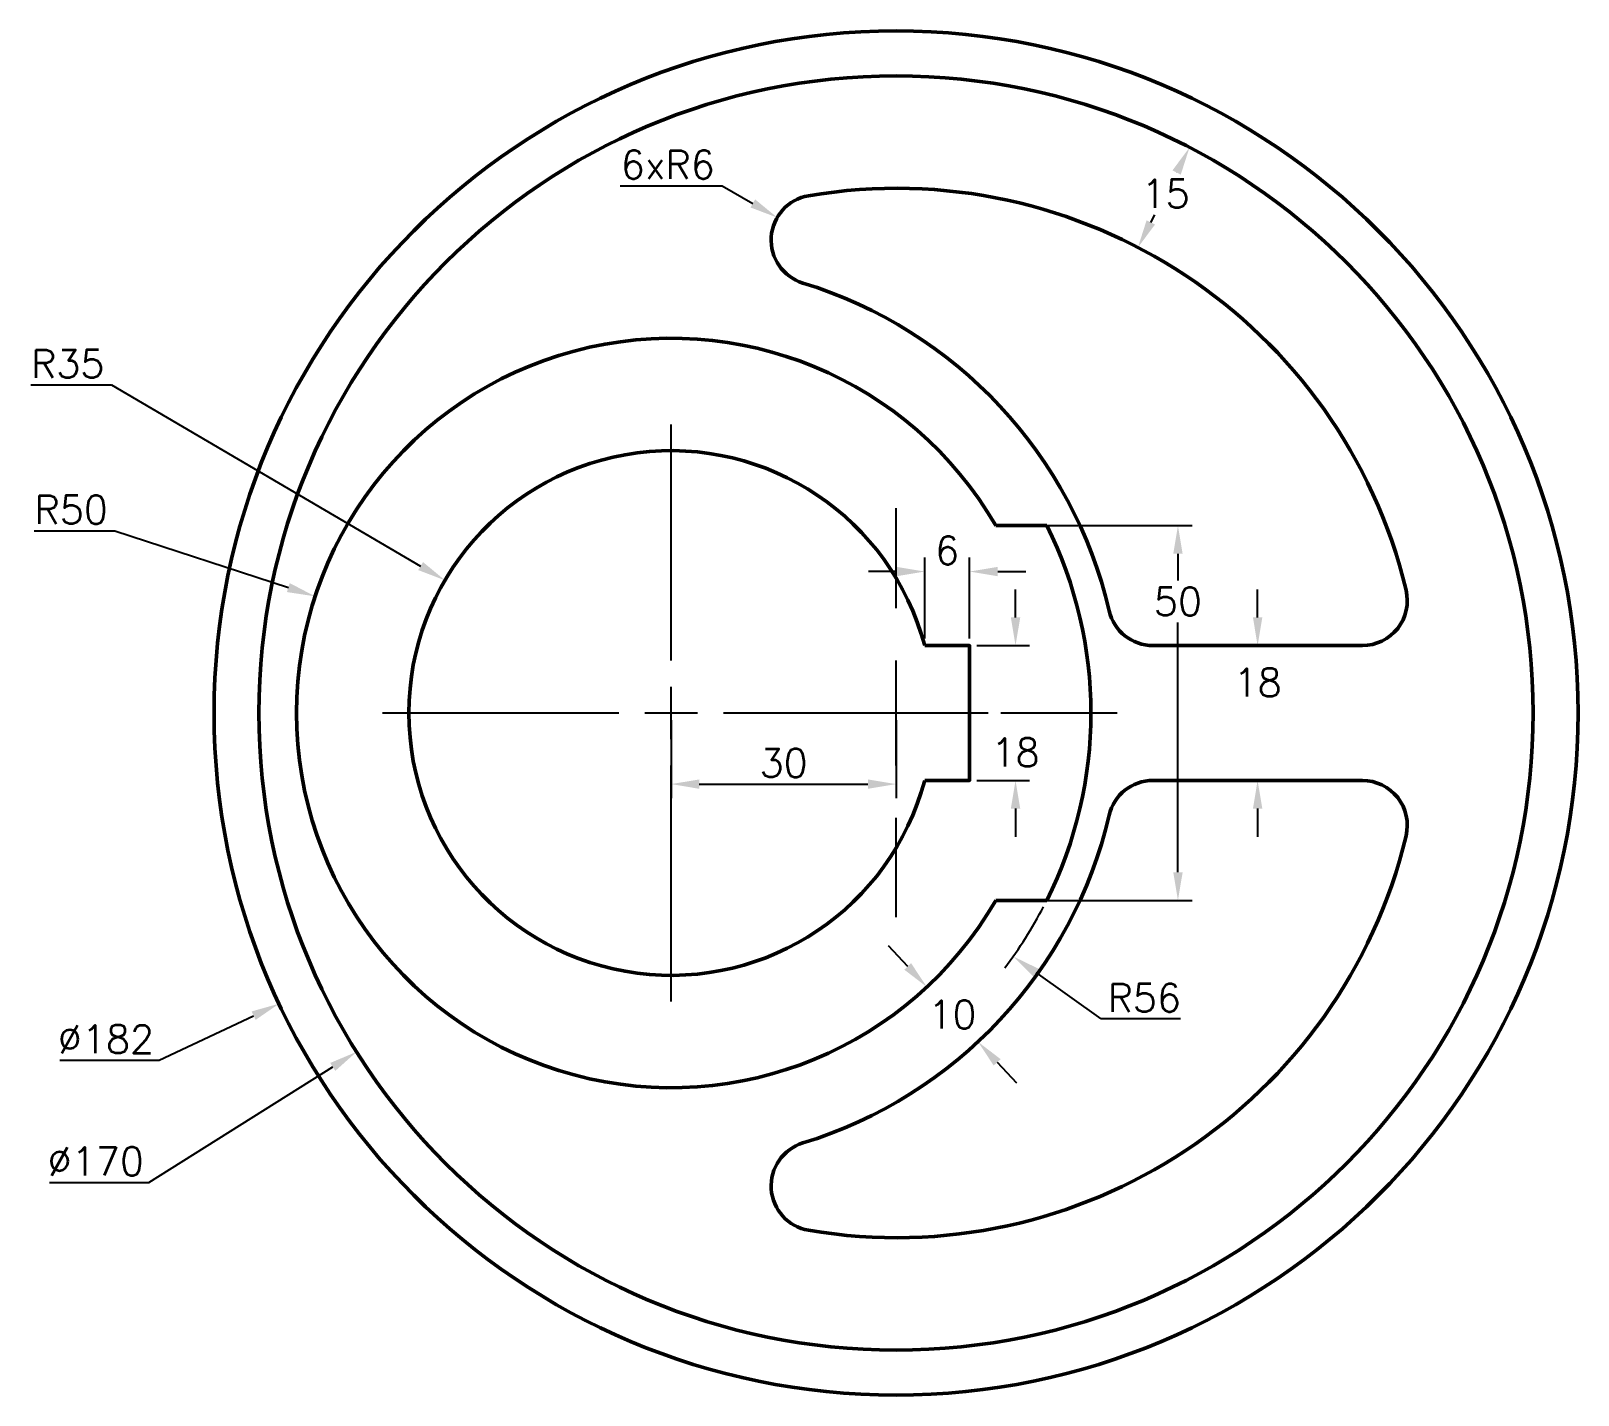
# Model space of a CAD drawing. Header units: millimetres. Extents: x 95 to 302, y 94 to 276.
import ezdxf

# ---------------------------------------------------------------- set-up
doc = ezdxf.new("R2010")
doc.units = ezdxf.units.MM
doc.layers.add('Dim', color=252, linetype='Continuous', transparency=0.4)
doc.styles.get("Standard").update_dxf_attribs({"font": 'simplex.shx'})
doc.dimstyles.new('ISO-25', dxfattribs={"dimscale": 1.5, "dimtxt": 2.5, "dimasz": 2.5, "dimexe": 1.25, "dimexo": 0.625, "dimtad": 1, "dimtih": 1, "dimtoh": 1, "dimtxsty": 'Standard', "dimcen": 0, "dimadec": 0, "dimazin": 0, "dimtfac": 1, "dimtofl": 0, "dimtmove": 0, "dimatfit": 3, "dimfxl": 1, "dimarcsym": 0})

# ---------------------------------------------------------------- blocks, each defined once
blk = doc.blocks.new('*D5')
at = {"layer": 'Defpoints', "color": 0, "lineweight": 50, "transparency": 16777216}
for p in [(220.68, 194.33), (226.8, 194.33), (220.68, 176.33)]:
    blk.add_point(p, dxfattribs=at)
at = {"layer": 'Dim', "color": 0, "lineweight": -2, "transparency": 16777216}
for p, q in [((226.8, 198.08), (226.8, 201.83)), ((221.62, 194.33), (228.68, 194.33)), ((221.62, 176.33), (228.68, 176.33)), ((226.8, 172.58), (226.8, 168.83))]:
    blk.add_line(p, q, dxfattribs=at)
at = {"layer": 'Dim', "color": 0, "lineweight": 50, "transparency": 16777216}
for points in [[(226.18, 198.08), (227.43, 198.08), (226.8, 194.33)], [(226.18, 172.58), (227.43, 172.58), (226.8, 176.33)]]:
    blk.add_solid(points, dxfattribs=at)
at = {"layer": 'Dim', "color": 0, "transparency": 16777216, "insert": (226.8, 180.08), "char_height": 3.75, "attachment_point": 5}
blk.add_mtext('18', dxfattribs=at)
blk = doc.blocks.new('*D6')
at = {"layer": 'Defpoints', "color": 0, "lineweight": 50, "transparency": 16777216}
for p in [(220.68, 204.21), (214.68, 194.33), (220.68, 194.33)]:
    blk.add_point(p, dxfattribs=at)
at = {"layer": 'Dim', "color": 0, "lineweight": -2, "transparency": 16777216}
for p, q in [((214.68, 195.27), (214.68, 206.08)), ((220.68, 195.27), (220.68, 206.08)), ((210.93, 204.21), (207.18, 204.21)), ((224.43, 204.21), (228.18, 204.21))]:
    blk.add_line(p, q, dxfattribs=at)
at = {"layer": 'Dim', "color": 0, "lineweight": 50, "transparency": 16777216}
for points in [[(210.93, 204.83), (210.93, 203.58), (214.68, 204.21)], [(224.43, 204.83), (224.43, 203.58), (220.68, 204.21)]]:
    blk.add_solid(points, dxfattribs=at)
at = {"layer": 'Dim', "color": 0, "transparency": 16777216, "insert": (217.68, 207.02), "char_height": 3.75, "attachment_point": 5}
blk.add_mtext('6', dxfattribs=at)
blk = doc.blocks.new('*D9')
at = {"layer": 'Defpoints', "color": 0, "lineweight": 50, "transparency": 16777216}
for p in [(259.1, 194.33), (259.1, 194.33), (259.1, 176.33)]:
    blk.add_point(p, dxfattribs=at)
at = {"layer": 'Dim', "color": 0, "lineweight": -2, "transparency": 16777216}
for p, q in [((259.1, 198.08), (259.1, 201.83)), ((260.04, 194.33), (260.98, 194.33)), ((260.04, 176.33), (260.98, 176.33)), ((259.1, 172.58), (259.1, 168.83))]:
    blk.add_line(p, q, dxfattribs=at)
at = {"layer": 'Dim', "color": 0, "lineweight": 50, "transparency": 16777216}
for points in [[(258.48, 198.08), (259.73, 198.08), (259.1, 194.33)], [(258.48, 172.58), (259.73, 172.58), (259.1, 176.33)]]:
    blk.add_solid(points, dxfattribs=at)
at = {"layer": 'Dim', "color": 0, "transparency": 16777216, "insert": (259.1, 189.39), "char_height": 3.75, "attachment_point": 5}
blk.add_mtext('18', dxfattribs=at)
blk = doc.blocks.new('*D10')
at = {"layer": 'Defpoints', "color": 0, "lineweight": 50, "transparency": 16777216}
for p in [(227.56, 210.33), (227.56, 160.33), (248.47, 160.33)]:
    blk.add_point(p, dxfattribs=at)
at = {"layer": 'Dim', "color": 0, "lineweight": -2, "transparency": 16777216}
for p, q in [((228.5, 210.33), (250.35, 210.33)), ((248.47, 206.58), (248.47, 203.01)), ((248.47, 164.08), (248.47, 197.39)), ((228.5, 160.33), (250.35, 160.33))]:
    blk.add_line(p, q, dxfattribs=at)
at = {"layer": 'Dim', "color": 0, "lineweight": 50, "transparency": 16777216}
for points in [[(247.85, 206.58), (249.1, 206.58), (248.47, 210.33)], [(247.85, 164.08), (249.1, 164.08), (248.47, 160.33)]]:
    blk.add_solid(points, dxfattribs=at)
at = {"layer": 'Dim', "color": 0, "transparency": 16777216, "insert": (248.47, 200.2), "char_height": 3.75, "attachment_point": 5}
blk.add_mtext('50', dxfattribs=at)
blk = doc.blocks.new('*D11')
at = {"layer": 'Defpoints', "color": 0, "lineweight": 50, "transparency": 16777216}
for p in [(195, 251.44), (200.19, 248.44)]:
    blk.add_point(p, dxfattribs=at)
at = {"layer": 'Dim', "color": 0, "lineweight": -2, "transparency": 16777216}
for p, q in [((174.06, 255.68), (187.68, 255.68)), ((187.68, 255.68), (191.75, 253.32))]:
    blk.add_line(p, q, dxfattribs=at)
at = {"layer": 'Dim', "color": 0, "lineweight": 50, "transparency": 16777216}
blk.add_solid([(192.06, 253.86), (191.44, 252.78), (195, 251.44)], dxfattribs=at)
at = {"layer": 'Dim', "color": 0, "transparency": 16777216, "insert": (180.4, 258.49), "char_height": 3.75, "attachment_point": 5}
blk.add_mtext('6xR6', dxfattribs=at)
blk = doc.blocks.new('*U17')
at = {"layer": 'Dim', "color": 0, "transparency": 16777216}
for p, q in [((0, 7), (0, 38.5)), ((-38.5, 0), (-7, 0)), ((7, 0), (42.28, 0)), ((0, -38.5), (0, -7))]:
    blk.add_line(p, q, dxfattribs=at)
at = {"layer": 'Dim', "color": 0, "linetype": 'Continuous', "transparency": 16777216}
for p, q in [((0, -3.5), (0, 3.5)), ((-3.5, 0), (3.5, 0))]:
    blk.add_line(p, q, dxfattribs=at)
blk = doc.blocks.new('*D18')
at = {"layer": 'Defpoints', "color": 0, "lineweight": 50, "transparency": 16777216}
for p in [(293.18, 224.12), (128.54, 146.55)]:
    blk.add_point(p, dxfattribs=at)
at = {"layer": 'Dim', "color": 0, "lineweight": -2, "transparency": 16777216}
for p, q in [((112.54, 139.01), (125.14, 144.95)), ((99.28, 139.01), (112.54, 139.01))]:
    blk.add_line(p, q, dxfattribs=at)
at = {"layer": 'Dim', "color": 0, "lineweight": 50, "transparency": 16777216}
blk.add_solid([(124.88, 145.52), (125.41, 144.39), (128.54, 146.55)], dxfattribs=at)
at = {"layer": 'Dim', "color": 0, "transparency": 16777216, "insert": (105.44, 141.82), "char_height": 3.75, "attachment_point": 5}
blk.add_mtext('∅182', dxfattribs=at)
blk = doc.blocks.new('*D19')
at = {"layer": 'Defpoints', "color": 0, "lineweight": 50, "transparency": 16777216}
for p in [(282.83, 230.55), (138.88, 140.12)]:
    blk.add_point(p, dxfattribs=at)
at = {"layer": 'Dim', "color": 0, "lineweight": -2, "transparency": 16777216}
for p, q in [((111.18, 122.71), (135.71, 138.12)), ((97.92, 122.71), (111.18, 122.71))]:
    blk.add_line(p, q, dxfattribs=at)
at = {"layer": 'Dim', "color": 0, "lineweight": 50, "transparency": 16777216}
blk.add_solid([(135.37, 138.65), (136.04, 137.59), (138.88, 140.12)], dxfattribs=at)
at = {"layer": 'Dim', "color": 0, "transparency": 16777216, "insert": (104.08, 125.52), "char_height": 3.75, "attachment_point": 5}
blk.add_mtext('∅170', dxfattribs=at)
blk = doc.blocks.new('*D20')
at = {"layer": 'Defpoints', "color": 0, "lineweight": 50, "transparency": 16777216}
for p in [(133.34, 200.9), (180.86, 185.33)]:
    blk.add_point(p, dxfattribs=at)
at = {"layer": 'Dim', "color": 0, "lineweight": -2, "transparency": 16777216}
for p, q in [((95.88, 209.65), (106.64, 209.65)), ((106.64, 209.65), (129.78, 202.07))]:
    blk.add_line(p, q, dxfattribs=at)
at = {"layer": 'Dim', "color": 0, "lineweight": 50, "transparency": 16777216}
blk.add_solid([(129.97, 202.66), (129.58, 201.47), (133.34, 200.9)], dxfattribs=at)
at = {"layer": 'Dim', "color": 0, "transparency": 16777216, "insert": (100.8, 212.46), "char_height": 3.75, "attachment_point": 5}
blk.add_mtext('R50', dxfattribs=at)
blk = doc.blocks.new('*D21')
at = {"layer": 'Defpoints', "color": 0, "lineweight": 50, "transparency": 16777216}
for p in [(150.67, 203.04), (180.86, 185.33)]:
    blk.add_point(p, dxfattribs=at)
at = {"layer": 'Dim', "color": 0, "lineweight": -2, "transparency": 16777216}
for p, q in [((95.43, 229.12), (106.19, 229.12)), ((106.19, 229.12), (147.43, 204.93))]:
    blk.add_line(p, q, dxfattribs=at)
at = {"layer": 'Dim', "color": 0, "lineweight": 50, "transparency": 16777216}
blk.add_solid([(147.75, 205.47), (147.11, 204.4), (150.67, 203.04)], dxfattribs=at)
at = {"layer": 'Dim', "color": 0, "transparency": 16777216, "insert": (100.34, 231.93), "char_height": 3.75, "attachment_point": 5}
blk.add_mtext('R35', dxfattribs=at)
blk = doc.blocks.new('*D24')
at = {"layer": 'Defpoints', "color": 0, "lineweight": 50, "transparency": 16777216}
for p in [(249.86, 260.86), (242.98, 247.53), (243.13, 247.45)]:
    blk.add_point(p, dxfattribs=at)
at = {"layer": 'Dim', "color": 0, "lineweight": -2, "transparency": 16777216}
for p, q in [((250.69, 260.43), (251.68, 259.92)), ((248.29, 257.45), (248.29, 257.44)), ((244.85, 250.78), (245.38, 251.81)), ((243.81, 247.1), (244.8, 246.59))]:
    blk.add_line(p, q, dxfattribs=at)
at = {"layer": 'Dim', "color": 0, "lineweight": 50, "transparency": 16777216}
for points in [[(247.74, 257.73), (248.85, 257.16), (250.01, 260.78)], [(244.29, 251.07), (245.41, 250.5), (243.13, 247.45)]]:
    blk.add_solid(points, dxfattribs=at)
at = {"layer": 'Dim', "color": 0, "transparency": 16777216, "insert": (246.83, 254.62), "char_height": 3.75, "attachment_point": 5}
blk.add_mtext('15', dxfattribs=at)
blk = doc.blocks.new('*D25')
at = {"layer": 'Defpoints', "color": 0, "lineweight": 50, "transparency": 16777216}
for p in [(214.97, 148.78), (221.79, 141.47), (221.79, 141.47)]:
    blk.add_point(p, dxfattribs=at)
at = {"layer": 'Dim', "color": 0, "lineweight": -2, "transparency": 16777216}
for p, q in [((212.41, 151.52), (209.85, 154.26)), ((215.66, 149.42), (216.34, 150.06)), ((222.48, 142.11), (223.16, 142.75)), ((224.35, 138.73), (226.91, 135.98))]:
    blk.add_line(p, q, dxfattribs=at)
at = {"layer": 'Dim', "color": 0, "lineweight": 50, "transparency": 16777216}
for points in [[(212.87, 151.95), (211.96, 151.09), (214.97, 148.78)], [(224.81, 139.15), (223.89, 138.3), (221.79, 141.47)]]:
    blk.add_solid(points, dxfattribs=at)
at = {"layer": 'Dim', "color": 0, "transparency": 16777216, "insert": (218.38, 145.12), "char_height": 3.75, "attachment_point": 5}
blk.add_mtext('10', dxfattribs=at)
blk = doc.blocks.new('*U27')
at = {"layer": 'Dim', "color": 0, "transparency": 16777216}
for p, q in [((0, 14), (0, 27.34)), ((-17.02, 0), (-7, 0)), ((14, 0), (29.5, 0)), ((0, -27.22), (0, -14))]:
    blk.add_line(p, q, dxfattribs=at)
at = {"layer": 'Dim', "color": 0, "linetype": 'Continuous', "transparency": 16777216}
for p, q in [((0, -7), (0, 7)), ((-7, 0), (7, 0))]:
    blk.add_line(p, q, dxfattribs=at)
blk = doc.blocks.new('*D28')
at = {"layer": 'Defpoints', "color": 0, "lineweight": 50, "transparency": 16777216}
for p in [(180.86, 185.33), (210.86, 185.33), (210.86, 175.85)]:
    blk.add_point(p, dxfattribs=at)
at = {"layer": 'Dim', "color": 0, "lineweight": -2, "transparency": 16777216}
for p, q in [((180.86, 184.4), (180.86, 173.97)), ((210.86, 184.4), (210.86, 173.97)), ((184.61, 175.85), (207.11, 175.85))]:
    blk.add_line(p, q, dxfattribs=at)
at = {"layer": 'Dim', "color": 0, "lineweight": 50, "transparency": 16777216}
for points in [[(184.61, 176.47), (184.61, 175.22), (180.86, 175.85)], [(207.11, 176.47), (207.11, 175.22), (210.86, 175.85)]]:
    blk.add_solid(points, dxfattribs=at)
at = {"layer": 'Dim', "color": 0, "transparency": 16777216, "insert": (195.86, 178.66), "char_height": 3.75, "attachment_point": 5}
blk.add_mtext('30', dxfattribs=at)
blk = doc.blocks.new('*D30')
at = {"layer": 'Defpoints', "color": 0, "lineweight": 50, "transparency": 16777216}
for p in [(180.86, 185.33), (226.48, 152.86)]:
    blk.add_point(p, dxfattribs=at)
at = {"layer": 'Dim', "color": 0, "lineweight": -2, "transparency": 16777216}
for p, q in [((238.22, 144.51), (229.54, 150.69)), ((248.8, 144.51), (238.22, 144.51))]:
    blk.add_line(p, q, dxfattribs=at)
blk.add_arc((180.86, 185.33), 56, 322.6392, 332.526, dxfattribs=at)
at = {"layer": 'Dim', "color": 0, "lineweight": 50, "transparency": 16777216}
blk.add_solid([(229.9, 151.2), (229.17, 150.18), (226.48, 152.86)], dxfattribs=at)
at = {"layer": 'Dim', "color": 0, "transparency": 16777216, "insert": (243.98, 147.32), "char_height": 3.75, "attachment_point": 5}
blk.add_mtext('R56', dxfattribs=at)

msp = doc.modelspace()

# ---------------------------------------------------------------- linework, layer by layer
at = {"lineweight": 50}
for p, q in [((224.159, 210.335), (230.967, 210.335)), ((245.13, 194.335), (273.075, 194.335)), ((245.13, 176.335), (273.075, 176.335)), ((224.159, 160.335), (230.967, 160.335))]:
    msp.add_line(p, q, dxfattribs=at)
msp.add_lwpolyline([(214.681, 176.335), (220.681, 176.335), (220.681, 194.335), (214.681, 194.335)], dxfattribs=at)
for radius in [91, 85]:
    msp.add_circle((210.858, 185.335), radius, dxfattribs=at)
for centre, radius, start, end in [((200.191, 248.439), 6, 99.59407, 252.96659), ((210.858, 185.335), 70, 13.55478, 99.59407), ((180.858, 185.335), 60, 13.13656, 72.96659), ((180.858, 185.335), 50, 30, 330), ((180.858, 185.335), 35, 14.9006, 345.0994), ((180.858, 185.335), 56, 333.48523, 26.51477), ((273.075, 200.335), 6, 270, 13.55478), ((245.13, 200.335), 6, 193.13656, 270), ((245.13, 170.335), 6, 90, 166.86344), ((273.075, 170.335), 6, 346.44522, 90), ((180.858, 185.335), 60, 287.03341, 346.86344), ((210.858, 185.335), 70, 260.40593, 346.44522), ((200.191, 122.23), 6, 107.03341, 260.40593)]:
    msp.add_arc(centre, radius, start, end, dxfattribs=at)

# ---------------------------------------------------------------- block references
at = {"layer": 'Dim'}
for name, p in [('*U17', (180.858, 185.335)), ('*U27', (210.858, 185.335))]:
    msp.add_blockref(name, p, dxfattribs=at)

# ---------------------------------------------------------------- dimensions: what is measured, and where the dimension line sits
dim = msp.add_radius_dim(center=(200.191, 248.439), mpoint=(194.998, 251.444), text='6x<>', dimstyle='ISO-25', dxfattribs=at)
dim.commit()
dim.dimension.update_dxf_attribs({"geometry": '*D11', "text_midpoint": (180.402, 255.679), "dimtype": 164})
for base, p1, p2, angle, picture, middle, dimtype in [((243.13, 247.452), (249.86, 260.858), (242.978, 247.53), 242.6867, '*D24', (246.833, 254.623), 161), ((248.472, 160.335), (227.563, 210.335), (227.563, 160.335), 90, '*D10', (248.472, 200.198), 160), ((226.803, 194.335), (220.681, 176.335), (220.681, 194.335), 90, '*D5', (226.803, 180.085), 160), ((259.103, 194.335), (259.103, 176.335), (259.103, 194.335), 90, '*D9', (259.103, 189.386), 160), ((221.793, 141.468), (214.97, 148.779), (221.793, 141.468), 313.02026, '*D25', (218.382, 145.123), 161)]:
    dim = msp.add_linear_dim(base=base, p1=p1, p2=p2, angle=angle, dimstyle='ISO-25', dxfattribs=at)
    dim.commit()
    dim.dimension.update_dxf_attribs({"geometry": picture, "text_midpoint": middle, "dimtype": dimtype})
for mpoint, picture, middle in [((150.665, 203.038), '*D21', (100.342, 229.115)), ((133.342, 200.9), '*D20', (100.795, 209.646)), ((226.481, 152.861), '*D30', (243.979, 144.506))]:
    dim = msp.add_radius_dim(center=(180.858, 185.335), mpoint=mpoint, dimstyle='ISO-25', dxfattribs=at)
    dim.commit()
    dim.dimension.update_dxf_attribs({"geometry": picture, "text_midpoint": middle, "dimtype": 164})
for p1, p2, picture, middle in [((282.833, 230.551), (138.882, 140.118), '*D19', (104.078, 122.712)), ((293.179, 224.119), (128.536, 146.55), '*D18', (105.438, 139.012))]:
    dim = msp.add_diameter_dim_2p(p1=p1, p2=p2, dimstyle='ISO-25', dxfattribs=at)
    dim.commit()
    dim.dimension.update_dxf_attribs({"geometry": picture, "text_midpoint": middle, "dimtype": 163})
dim = msp.add_linear_dim(base=(220.681, 204.205), p1=(214.681, 194.335), p2=(220.681, 194.335), dimstyle='ISO-25', dxfattribs=at)
dim.commit()
dim.dimension.update_dxf_attribs({"geometry": '*D6', "text_midpoint": (217.681, 204.205), "dimtype": 160})
dim = msp.add_linear_dim(base=(210.858, 175.847), p1=(180.858, 185.335), p2=(210.858, 185.335), dimstyle='ISO-25', dxfattribs=at)
dim.commit()
dim.dimension.update_dxf_attribs({"geometry": '*D28', "text_midpoint": (195.858, 178.659)})

doc.saveas('drawing.dxf')
